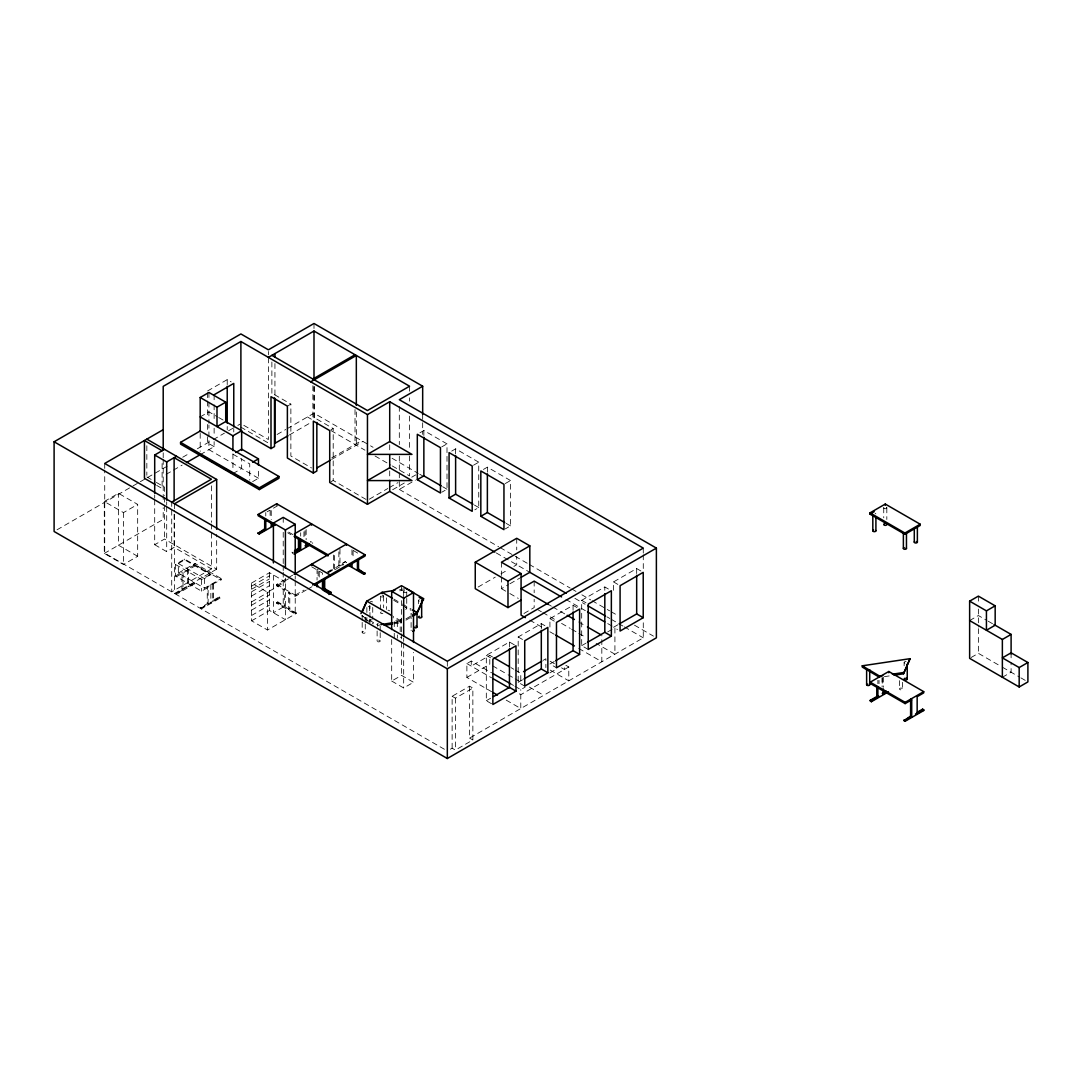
<?xml version="1.0" encoding="UTF-8"?>
<svg xmlns="http://www.w3.org/2000/svg" width="1082" height="1082" viewBox="0 0 1082 1082"><rect width="100%" height="100%" fill="white"/><g stroke="black" fill="none" stroke-linecap="round" stroke-linejoin="round"><path stroke-width="0.75" stroke-dasharray="5 3.75" d="M207.582 390.967L227.22 379.633L231.156 381.892M200.197 416.908L208.921 411.863L217.455 416.8M104.291 501.507L118.465 493.311L137.671 504.401L137.671 556.31L123.483 564.493L104.291 553.416L104.291 501.507L123.483 512.597L137.671 504.401M57.021 529.801L131.571 486.765M133.032 485.913L138.888 482.545M140.349 481.693L146.192 478.325M147.652 477.473L168.116 465.666M182.736 457.226L190.04 453.006M197.357 448.787L211.788 440.442M213.195 439.63L224.42 433.152M228.545 430.771L235.186 426.944M237.837 425.415L239.879 424.239M166.114 474.376L171.943 471.008M173.391 470.17L182.128 465.138M200.197 454.697L214.128 446.65L214.128 441.632M287.379 406.129L290.869 404.113L290.869 456.022L311.521 467.951M277.073 434.504L285.743 429.5M287.19 428.661L313.996 413.189L373.087 447.299M289.408 434.95L311.102 422.413M232.928 473.605L241.651 468.56L241.651 458.7M104.291 553.416L163.206 519.401L163.206 507.728M330.876 429.906L333.202 428.553L333.202 480.462L367.461 500.249L387.789 488.509M252.633 481.625L258.463 478.258L258.463 468.56M154.699 499.87L154.699 544.719L164.518 539.052L216.671 569.159L216.671 534.278M154.699 544.719L166.696 551.644L174.121 547.357L211.436 568.902L211.436 532.358M331.782 457.848L361.564 440.658M331.647 459.444L362.876 441.415M200.711 607.543L201.577 608.043L208.123 604.27L208.123 587.391L201.577 591.164L175.392 576.043L175.392 564.452L184.67 559.096L210.855 574.217L204.525 578.627L178.341 563.506L178.341 573.081L204.525 588.202L221.215 578.559L221.215 579.83L207.257 586.877L207.257 603.756L200.711 607.543L201.577 608.801L220.133 598.089L219.254 596.831L212.708 600.618L212.708 583.725M267.132 511.8L269.864 510.231M277.776 505.659L271.23 509.446L271.23 519.576M178.341 563.506L184.67 559.854L210.855 574.975M330.876 481.815L333.202 480.462M419.938 432.773L423.86 430.514L447.001 443.863L447.001 489.226L441.754 492.242M178.341 573.081L195.03 563.452L221.215 578.559M175.392 576.043L181.938 572.27L183.034 572.892L183.034 589.785L176.488 593.558L175.392 592.922L176.488 594.316L195.03 583.604L195.03 582.846L188.484 586.633L187.389 585.998L187.389 569.118L195.03 564.709L221.215 579.83M176.488 576.679L196.126 565.331M211.436 568.902L171.713 591.84L171.713 502.129M216.671 569.159L174.554 593.477L174.554 510.42M175.392 593.68L193.935 582.968L195.03 583.604M175.392 564.452L201.577 579.573L210.855 574.217M441.754 446.893L447.001 443.863M451.694 451.113L455.617 448.841L478.744 462.19L478.744 507.553L474.822 509.825M389.236 487.671L397.96 482.64M411.755 477.189L415.677 474.917M392.631 489.74L404.303 483.005M399.312 472.793L399.312 489.416L415.366 480.137M200.711 608.3L219.254 597.589L220.133 598.089M212.708 600.618L213.587 601.119L220.133 597.332M251.579 583.022L269.486 572.689L285.405 581.886L267.511 592.219L251.579 583.022L251.579 620.811L267.511 630.008L296.319 613.386L289.773 608.841L288.678 609.477L288.678 592.598L289.773 591.962L289.773 608.841M251.579 586.16L269.486 575.827M251.579 589.244L269.486 578.911M251.579 591.773L269.486 581.453M473.51 465.219L478.744 462.19M251.579 596.047L269.486 585.714M295.224 580.791L295.224 614.008L276.681 603.296L276.681 602.539L283.227 606.326L284.323 605.69L284.323 588.811L283.227 589.447L276.681 585.66L276.681 584.402L286.865 578.518M288.312 577.68L292.681 575.164M276.681 585.66L290.585 577.639M251.579 601.876L269.486 591.556M483.438 469.439L487.373 467.167L510.501 480.53L510.501 525.879L505.267 528.909M251.579 605.23L269.486 594.897M318.135 569.281L317.053 569.916L317.053 580.047M251.579 610.126L269.486 599.793M251.579 615.469L269.486 605.136M326.872 572.31L333.418 568.523L334.514 569.159L334.514 553.97M338.869 551.874L338.869 565.386L345.415 561.599L346.51 562.992M328.292 572.243L345.415 561.599M276.681 602.539L277.776 601.917L284.323 605.69M327.954 572.933L333.202 569.916M338.869 565.386L339.964 566.008L346.51 562.234M276.681 603.296L277.776 602.674L296.319 613.386M335.095 569.578L343.657 564.628M295.224 595.114L303.961 590.069M251.579 620.811L269.486 610.478L285.405 619.675L285.405 578.153M306.287 589.988L295.224 596.371L288.678 592.598M307.707 589.163L311.968 586.701M505.267 483.546L510.501 480.53M296.319 612.628L295.224 613.251L288.678 609.477M405.912 618.89L411.458 615.685M405.912 620.162L411.458 616.943M478.122 587.039L495.272 577.125M500.993 573.825L508.134 569.7M513.855 566.4L516.723 564.75L516.723 556.486M501.439 577.112L501.439 588.689L508.54 584.591M509.947 583.766L519.887 578.045M391.684 639.503L391.684 681.038L401.503 675.371L413.5 682.296L413.5 652.392M523.986 613.467L534.17 607.584L534.17 599.32M391.684 681.038L403.681 687.963L413.5 682.296M491.647 691.723L466.883 677.427L466.883 663.564L471.252 661.048L491.647 672.828M491.553 703.746L486.318 700.73L486.318 655.367L509.446 642.018L514.694 645.034M524.729 686.11L518.183 682.336L518.183 636.973L541.311 623.624L547.857 627.398M549.927 627.046L549.927 618.647L573.068 605.284L576.99 607.557M588.229 649.443L581.683 645.67L581.683 600.307L604.811 586.958L611.357 590.745M613.535 590.312L613.535 581.913L636.676 568.564L643.222 572.351M492.608 657.004L489.794 655.381L471.252 666.093L471.252 661.048M466.883 677.427L489.794 664.199L489.794 655.381M452.127 748.189L452.127 696.281L469.588 686.204L472.861 688.084L472.861 739.993L455.4 750.069L452.127 748.189L448.53 750.259M452.127 696.281L455.4 698.161L472.861 688.084M543.083 660.385L545.883 658.776L545.883 667.594M486.318 700.73L490.66 698.215M518.183 682.336L522.511 679.821M554.268 661.494L549.927 663.996L556.473 667.783M581.683 645.67L586.011 643.168M617.876 624.774L613.535 627.276L617.47 629.548M607.638 631.942L614.914 627.736L614.914 654.204L596.168 643.384M514.951 686.286L520.78 689.653L525.149 687.124M549.872 672.855L555.702 669.488M550.17 670.083L568.794 680.835L568.794 666.972L520.78 694.685L516.412 692.169M469.588 686.204L469.588 738.1L643.276 637.825L643.276 621.203M969.634 620.568L978.371 615.523L986.906 620.459M971.095 657.518L978.371 653.325L1001.134 666.471M1002.365 677.264L1011.102 672.22L1011.102 662.36M399.704 589.555L406.102 588.54M399.704 590.813L406.102 589.798M393.74 622.556L401.747 621.298L393.009 616.267M393.74 623.827L401.747 622.556L393.009 617.524M884.386 676.642L889.174 675.939M988.164 621.19L995.169 625.22M1002.554 667.296L1019.501 677.075M1020.894 677.873L1027.9 681.917M613.535 581.913L620.081 585.7M442.66 486.711L447.001 489.226M474.416 505.051L478.744 507.553M506.16 523.377L510.501 525.879M392.049 458.254L418.301 473.416M419.762 474.254L422.67 475.931M274.503 394.673L290.869 404.113M316.837 419.113L333.202 428.553M307.45 416.962L311.373 419.234M330.97 430.555L364.959 450.18M375.035 455.995L390.873 465.125M392.306 465.963L409.578 475.931L409.578 455.995M399.312 489.416L498.64 546.748M500.1 547.587L527.84 563.614M529.301 564.452L570.2 588.067M571.661 588.919L576.043 591.448M581.886 594.816L590.65 599.874M592.111 600.713L609.639 610.843M611.1 611.682L618.404 615.901M634.471 625.166L653.46 636.135M581.683 600.307L588.229 604.094M496.286 552.956L529.815 572.31M574.907 598.346L585.091 604.229M606.907 616.821L609.829 618.498M611.276 619.337L622.921 626.059M624.368 626.897L643.276 637.825M565.9 599.442L586.079 611.1M607.705 623.584L614.914 627.736M243.788 425.321L268.39 439.522L268.39 356.465M240.677 427.052L269.039 443.431M548.479 604.5L551.36 606.163M552.807 607.002L565.778 614.495M578.748 621.988L585.957 626.14M218.726 417.53L225.719 421.561M501.439 588.689L508.459 592.733M509.865 593.545L518.278 598.4M537.064 609.247L541.379 611.749M542.826 612.574L554.363 619.242M561.572 623.394L570.214 628.399M571.661 629.224L577.423 632.551M578.87 633.389L586.079 637.555M549.927 618.647L556.473 622.42M529.734 620.135L542.704 627.628M549.913 631.793L554.241 634.282M578.748 648.443L601.822 661.751L601.822 635.296M232.928 454.197L249.726 463.894L249.726 480.07M214.128 446.65L207.582 442.876L207.582 434.504M258.463 478.258L208.921 449.666L208.921 425.01M518.183 636.973L524.729 640.76M565.886 665.295L568.794 666.972M550.156 661.251L554.444 663.726M561.572 667.837L564.425 669.488L564.425 666.133M353.327 550.549L357.425 552.902L357.425 556.283M311.589 542.068L310.507 541.446L310.507 542.204M288.678 532.114L293.046 534.643L293.046 535.901L287.69 532.804M393.74 599.049L401.016 603.242M402.463 604.081L411.201 609.125M510.92 667.58L513.734 669.203M515.154 670.015L520.78 673.274L520.78 682.093L515.154 678.833M393.74 600.307L401.016 604.5M402.463 605.338L411.201 610.383M486.318 655.367L492.865 659.154M492.608 665.822L506.701 673.951M508.107 674.776L513.734 678.022M529.368 687.043L543.691 695.32M311.819 566.887L322.504 573.068L322.504 576.436M510.582 683.756L513.504 685.447M146.841 476.932L154.996 481.652M156.363 482.437L164.518 487.143L164.518 495.515M466.883 663.564L491.647 677.859M156.674 485.385L162.111 488.523L162.111 462.23M361.74 615.847L377.74 625.085L377.74 626.343M506.214 700.135L520.78 708.548L520.78 689.653M364.648 618.782L373.371 623.827M276.681 584.402L296.319 595.736M187.389 569.118L188.484 569.741L188.484 586.633M469.588 738.1L472.861 739.993M207.257 586.877L208.123 587.391M137.671 556.31L118.465 545.22L118.465 493.311M183.034 589.785L181.938 589.149L181.938 572.27M207.257 603.756L208.123 604.27M444.404 749.271L104.724 553.159L104.724 470.102M1011.102 652.825L1011.102 660.723M978.371 596.128L978.371 602.593M978.371 609.058L978.371 627.033M978.371 628.669L978.371 653.325M904.133 662.427L904.133 665.755M902.55 682.309L902.55 688.963A1.542 0.893 0 0 1 900.224 689.721A1.542 0.893 0 0 1 900.251 688.179A1.542 0.893 0 0 1 902.55 688.963M899.467 680.632L899.467 688.95M886.821 507.837L886.821 519.468M883.737 507.837L883.737 517.805M883.331 677.156L883.331 687.286M882.236 678.211L882.236 686.651M882.114 677.048L882.114 687.029M879.03 680.348L879.03 683.675M877.881 680.308L877.881 683.675M643.276 548.114L643.276 553.105M643.276 554.768L643.276 571.377M636.676 568.564L636.676 573.609M604.811 586.958L604.811 590.312M573.068 605.284L573.068 610.329M541.311 623.624L541.311 628.656M534.17 581.129L534.17 592.706M516.723 538.295L516.723 549.872M509.446 642.018L509.446 647.05M501.439 562.234L501.439 575.462M487.373 467.167L487.373 472.212M455.617 448.841L455.617 453.885M455.4 698.161L455.4 750.069M447.326 661.251L447.326 666.242M423.86 430.514L423.86 435.546M422.67 414.46L422.67 421.114M422.67 422.778L422.67 434.396M418.572 600.402L418.572 603.729M411.106 613.737L411.106 630.373M409.578 386.22L409.578 391.211M409.578 397.851L409.578 401.179M409.578 416.124L409.578 449.355M406.737 591.8L406.737 596.791M406.737 598.454L406.737 608.422M403.654 591.8L403.654 596.791M403.681 638.123L403.681 641.45M403.681 643.114L403.681 687.963M401.503 585.66L401.503 593.964M401.503 600.618L401.503 632.172M401.503 633.836L401.503 640.476M401.503 642.14L401.503 675.371M401.747 619.147A1.542 0.893 0 0 0 400.205 620.04L400.205 631.685M399.312 406.345L399.312 444.553M399.312 456.185L399.312 471.143M397.337 621.65L397.337 628.304M397.337 634.945L397.337 638.272M394.254 621.65L394.254 631.631M394.254 633.295L394.254 638.285M389.709 444.81L389.709 451.356M389.709 470.9L389.709 478.799M386.504 597.832L386.504 609.464M383.65 596.101L383.65 607.746M380.566 596.101L380.566 609.409M380.201 626.018L380.201 630.995M380.201 632.659L380.201 640.977M377.118 630.995L377.118 640.977M372.735 607.394L372.735 619.039M369.949 617.484L369.949 605.839A1.542 0.893 0 0 1 368.002 606.691M369.949 619.147L369.949 622.475M369.652 605.731L369.652 614.049M366.866 607.489L366.866 615.807M366.866 617.47L366.866 622.461M365.27 617.403L365.27 622.393M365.27 624.057L365.27 632.361A1.542 0.893 0 0 1 362.957 633.132A1.542 0.893 0 0 1 362.97 631.59A1.542 0.893 0 0 1 365.27 632.361M362.186 615.726L362.186 620.716M362.186 622.38L362.186 632.361M356.33 411.972L356.33 445.189M355.018 409.551L355.018 444.432M353.057 550.819L353.057 559.259M351.961 549.751L351.961 558.204M339.964 549.129L339.964 566.008M333.418 555.025L333.418 568.523M319.231 572.026L319.231 578.789M318.135 570.971L318.135 579.411M314.213 386.45L314.213 419.667M313.996 323.491L313.996 330.132M313.996 386.612L313.996 419.086M312.901 385.692L312.901 418.91M312.684 542.704L312.684 543.462M306.138 529.598L306.138 539.729M305.043 530.653L305.043 539.093M303.961 531.722L303.961 538.471M300.688 532.75L300.688 536.131M295.224 575.8L295.224 579.127M283.227 517.372L283.227 525.676M283.227 532.33L283.227 563.884M283.227 565.548L283.227 570.539M283.227 572.202L283.227 607.083L273.408 612.75L273.408 572.878M277.776 601.917L277.776 602.674M274.936 363.566L274.936 396.783M271.88 362.01L271.88 395.228M270.135 510.501L270.135 518.941M269.486 572.689L269.486 610.478M268.39 351.474L268.39 354.801M267.511 592.219L267.511 630.008M265.766 512.584L265.766 515.965M233.766 428.621L233.766 431.961M232.928 453.885L232.928 470.359M227.22 379.633L227.22 384.651M227.22 426.511L227.22 429.865M219.254 596.831L219.254 597.589M214.128 394.741L214.128 403.113M214.128 404.79L214.128 421.534M214.128 428.242L214.128 434.937M213.587 584.239L213.587 601.119M211.436 485.845L211.436 522.39M211.436 524.053L211.436 530.694M210.855 584.551L210.855 603.445M208.921 392.468L208.921 400.543M208.921 402.166L208.921 423.373M207.582 392.644L207.582 399.339M207.582 401.016L207.582 417.76M207.582 424.455L207.582 432.827M204.525 578.627L204.525 588.202M201.577 579.573L201.577 591.164M201.577 608.043L201.577 608.801M200.197 433.341L200.197 451.41M195.03 563.452L195.03 564.709M193.935 582.224L193.935 582.968M184.67 559.096L184.67 559.854M176.488 593.558L176.488 594.316M174.554 503.766L174.554 508.756M174.121 514.139L174.121 547.357M166.696 501.818L166.696 505.132M166.696 506.795L166.696 551.644M164.518 497.193L164.518 503.887M164.518 505.565L164.518 539.052M163.206 452.803L163.206 457.929M163.206 459.444L163.206 501.115M154.699 494.88L154.699 498.207M146.841 445.716L146.841 475.296M123.483 512.597L123.483 564.493M104.724 463.461L104.724 468.438M370.423 601.633A1.542 0.893 0 0 1 372.533 601.957M401.747 620.933A1.542 0.893 0 0 1 400.205 620.04M411.16 613.967A1.542 0.893 0 0 1 411.16 613.508M411.16 630.603A1.542 0.893 0 0 1 411.16 630.143M382.879 613.508A1.542 0.893 0 0 1 380.769 613.183A1.542 0.893 0 0 1 381.337 611.966M371.965 619.81A1.542 0.893 0 0 1 369.855 619.486M401.747 637.568A1.542 0.893 0 0 1 400.408 637.122M405.588 607.57A1.542 0.893 0 0 1 405.588 609.288M406.277 592.422A1.542 0.893 0 0 1 403.965 592.341A1.542 0.893 0 0 1 404.425 591.029M419.343 601.186A1.542 0.893 0 0 1 419.356 599.644M388.032 610.234A1.542 0.893 0 0 1 389.534 610.897M379.985 624.801A1.542 0.893 0 0 1 377.429 624.896A1.542 0.893 0 0 1 378.254 623.489M369.178 621.69A1.542 0.893 0 0 1 369.895 622.231M363.728 616.618A1.542 0.893 0 0 1 362.402 615.279M875.135 513.355A1.542 0.893 0 0 1 875.852 513.896M886.374 507.201A1.542 0.893 0 0 1 886.374 508.459A1.542 0.893 0 0 1 884.183 508.459A1.542 0.893 0 0 1 884.183 507.201M904.904 663.198A1.542 0.893 0 0 1 906.094 661.575M293.046 552.78L291.951 552.145L293.046 553.538L293.046 552.78M381.013 596.737A1.542 0.893 0 0 0 383.596 596.331A1.542 0.893 0 0 0 381.703 595.249A1.542 0.893 0 0 0 381.013 596.737M377.564 641.612A1.542 0.893 0 0 0 380.147 641.207A1.542 0.893 0 0 0 378.254 640.125A1.542 0.893 0 0 0 377.564 641.612M394.714 622.285A1.542 0.893 0 0 0 397.297 621.88A1.542 0.893 0 0 0 395.39 620.784A1.542 0.893 0 0 0 394.714 622.285"/><path stroke-width="1.5" d="M360.942 613.616L366.825 601.146L382.108 592.327L394.903 590.312M362.24 612.101L366.825 601.146L391.562 615.428M406.102 588.54L423.562 598.63L417.016 612.48L416.989 626.951M423.562 598.63L417.016 613.737L412.851 616.145M893.948 675.222L903.511 673.788L910.057 658.681L862.259 665.809L862.259 667.067L879.612 677.359L879.612 676.101L862.259 665.809M903.511 673.788L910.057 658.681M422.67 386.22L399.312 399.704L656.382 548.114L656.382 637.825L447.326 758.509L54.1 531.492L54.1 441.781L240.894 333.946L268.39 349.811L313.996 323.491L422.67 386.22L422.67 414.46M163.206 429.689L104.724 463.461L447.326 661.251L643.276 548.114L389.709 401.72L367.461 414.568L240.894 341.506L163.206 386.355L163.206 449.625M268.39 357.371L313.996 331.038L409.578 386.22L367.461 410.538L271.88 355.356M200.197 397.5L208.921 392.468L225.719 402.166L225.719 421.561L216.995 426.606L216.995 407.197L200.197 397.5L200.197 431.691M214.128 394.741L233.766 383.407L233.766 426.944M216.995 407.197L225.719 402.166M154.699 493.216L154.699 455.008L164.518 449.341M180.559 442.349L200.197 431.015L278.967 476.486L278.967 478.258L259.328 489.591L180.559 444.107L180.559 442.349L259.328 487.833L278.967 476.486M154.699 455.008L166.696 461.946L176.515 456.279M312.901 379.038L355.018 354.734M310.723 381.811L356.33 355.491L356.33 405.317M186.483 462.609L199.588 455.049M200.197 416.908L232.928 435.803L241.651 430.758L241.651 450.477M235.835 452.519L241.651 449.152L258.463 458.863L258.463 465.328M171.713 502.129L211.436 479.204L174.121 457.659L174.121 500.844M287.961 435.776L274.936 443.295L274.936 398.447M174.554 503.766L216.671 479.461L216.671 529.287M240.894 341.506L240.894 431.204L271 448.584L274.503 446.568L274.503 398.014M252.633 462.217L258.463 458.863M317.121 467.83L330.186 460.283M271 448.584L271 396.688L287.379 406.129L287.379 458.038L313.334 473.037L316.837 471.022L316.837 422.453M274.882 525.406L258.138 515.735L258.138 514.477L276.681 503.766L365.053 554.795L365.053 556.053L314.821 585.064M389.709 441.537L367.461 454.386L411.972 454.386L389.709 441.537L389.709 401.72M273.408 562.91L273.408 523.052L283.227 517.372L295.224 524.31L295.224 574.136M274.923 524.946L259.22 534.008L258.138 533.372L264.684 528.841L265.766 529.477L265.766 519.346M258.138 533.372L265.266 529.26M258.138 532.628L259.22 533.25L265.766 529.477M273.841 524.811L271.23 526.325L271.23 522.944M389.709 467.735L367.461 480.584L411.972 480.584L389.709 467.735L389.709 454.643M273.408 523.052L285.405 529.977L295.224 524.31M294.466 533.818L311.589 523.931L311.589 525.189M313.334 473.037L313.334 421.128L329.712 430.568L329.712 482.477L367.461 504.28L389.709 491.431L494.826 552.104M417.314 479.651L440.455 493L440.455 447.65L417.314 434.288L417.314 479.651L423.86 475.864L441.213 485.886M294.575 550.643L298.497 548.371L300.688 549.629L300.688 539.499M294.358 552.023L299.592 549.007L299.592 538.877M305.043 545.855L308.979 543.583M295.44 552.659L300.688 549.629M308.762 544.963L306.138 546.478L306.138 543.11M294.142 554.16L309.831 545.112M294.142 574.326L346.51 544.084L346.51 545.342M312.684 564.872L311.589 565.507L311.589 564.249L330.145 574.948L330.145 576.219M449.071 497.977L472.198 511.326L472.198 465.977L449.071 452.614L449.071 497.977L455.617 494.19L472.969 504.212M312.684 585.037L365.053 554.795M329.05 594.478L331.227 592.463L324.681 588.689L322.504 589.947L322.504 579.817M357.425 559.664L357.425 569.795L358.507 569.159L365.053 573.69L363.971 574.326L348.269 565.264M331.227 592.463L329.05 593.72L323.816 590.704M357.425 569.795L363.971 573.568L365.053 572.933M480.827 516.303L503.955 529.666L503.955 484.303L480.827 470.954L480.827 516.303L487.373 512.53L504.712 522.538M391.684 629.535L391.684 591.327L401.503 585.66L413.5 592.584L413.5 642.424M391.684 591.327L403.681 598.265L413.5 592.584M521.078 600.023L507.985 607.584L475.255 588.689L475.255 562.234L516.723 538.295L529.815 545.855L529.815 572.31L566.184 593.301M529.815 545.855L501.439 562.234L521.078 573.568L521.078 615.144L525.406 617.646M412.851 614.887L417.016 612.48L412.648 609.964M475.255 562.234L507.985 581.129L521.078 573.568M521.294 577.22L529.815 572.31M54.1 441.781L447.326 668.811L656.382 548.114M523.566 671.665L541.69 661.197M493.554 696.551L509.446 687.368L515.992 691.155L515.992 645.792L492.865 659.154L492.865 704.504L515.992 691.155M523.958 678.996L541.311 668.974L547.857 672.761L547.857 627.398L524.729 640.76L524.729 686.11L547.857 672.761M555.715 660.656L573.068 650.647L579.614 654.421L579.614 609.071L556.473 622.42L556.473 667.783L579.614 654.421M587.458 642.329L604.811 632.321L611.357 636.094L611.357 590.745L588.229 604.094L588.229 649.443L611.357 636.094M619.323 623.935L636.676 613.927L643.222 617.7L643.222 572.351L620.081 585.7L620.081 631.049L643.222 617.7M870.009 512.868L885.279 504.05L920.187 524.202L920.187 525.473L904.917 534.292L870.009 514.126L870.009 512.868L904.917 533.034L920.187 524.202M870.009 514.126L874.175 511.718M969.634 601.159L978.371 596.128L995.169 605.825L995.169 625.22L986.432 630.265L986.432 610.87L969.634 601.159L969.634 658.356L1019.176 686.962L1027.9 681.917L1027.9 662.522L1011.102 652.825L1002.365 657.856L1019.176 667.553L1027.9 662.522M986.432 610.87L995.169 605.825M911.707 699.838L905.161 703.611L870.239 683.459L870.239 682.187L888.782 671.489L923.703 691.641L923.703 692.899L917.157 696.686L917.157 713.565L923.703 709.778L923.703 710.536L905.161 721.248L904.065 720.626L910.611 716.081L911.707 716.717L911.707 699.838L910.611 699.202L910.611 716.081M888.457 691.831L871.335 701.718L870.239 700.338L876.785 696.551L877.881 697.187L877.881 687.056M886.172 691.141L882.236 693.413L883.331 694.035L887.267 691.763M870.239 701.095L878.8 696.145M883.074 693.684L885.928 692.034M870.239 700.338L871.335 700.96L877.881 697.187M969.634 620.568L1002.365 639.462L1011.102 634.417L1011.102 654.15M870.239 682.187L905.161 702.353L923.703 691.641M917.374 712.172L922.608 709.156L923.703 709.778M904.065 720.626L909.773 717.325M915.48 714.025L922.608 709.914L923.703 710.536M904.065 719.868L905.161 720.49L911.707 716.717M380.945 624.571L392.144 622.813M384.137 625.328L392.144 624.071M879.612 676.101L882.79 675.628M892.352 674.194L903.511 672.531M994.02 624.557L1011.102 634.417M587.999 605.906L605.46 615.983M561.572 596.939L534.17 581.129L521.078 588.689L548.479 604.5M587.526 611.925L604.824 621.92M567.225 615.32L574.434 619.486M587.404 626.978L600.375 634.471M226.003 421.723L241.651 430.758M555.688 635.12L574.434 645.94M200.197 454.697L207.311 458.809M210.151 460.459L213.005 462.095M215.845 463.745L218.699 465.382M221.54 467.032L231.507 472.78M234.321 474.403L248.333 482.491M146.841 439.143L216.671 479.461M419.194 597.359L423.562 599.888M162.111 450.734L144.447 440.523L144.447 478.325L155.321 484.601M357.926 569.578L365.053 573.69M349.351 565.129L351.961 566.643L351.961 563.262M258.138 514.477L274.138 523.715M294.507 535.482L327.954 554.795L327.954 556.053M294.142 536.523L326.872 555.431M392.293 598.197L382.108 592.327L382.108 593.585M494.028 657.815L509.514 666.769M493.094 673.667L510.582 683.756M493.108 678.712L509.135 687.963M326.953 590.745L329.807 592.395M314.213 583.901L318.135 586.16M493.108 692.561L497.477 695.09M1019.176 667.553L1019.176 686.962M1002.365 639.462L1002.365 677.264M922.608 709.156L922.608 709.914M917.374 527.137L917.374 542.096M914.29 528.8L914.29 542.096M907.23 664.091L907.23 679.063M906.459 533.426L906.459 548.398M905.161 702.353L905.161 703.611M905.161 720.49L905.161 721.248M904.917 533.034L904.917 534.292M903.375 533.426L903.375 548.398M888.782 671.489L888.782 672.747M885.279 504.05L885.279 505.308M883.331 688.977L883.331 694.035M876.785 686.421L876.785 696.551M875.906 517.453L875.906 530.762M872.822 515.789L872.822 530.762M871.335 700.96L871.335 701.718M869.712 669.704L869.712 684.663M866.628 669.677L866.628 684.649M636.676 575.286L636.676 613.927M604.811 593.68L604.811 632.321M573.068 612.006L573.068 650.647M541.311 630.346L541.311 668.974M509.446 648.74L509.446 687.368M507.985 581.129L507.985 607.584M487.373 473.889L487.373 512.53M455.617 455.563L455.617 494.19M447.326 668.811L447.326 758.509M423.86 437.236L423.86 475.864M421.655 600.415L421.655 617.051M403.681 598.265L403.681 636.473M389.709 480.367L389.709 491.431M367.461 414.568L367.461 504.28M363.971 573.568L363.971 574.326M358.507 559.029L358.507 569.159M330.145 593.856L323.599 589.311L323.599 579.181M324.681 578.559L324.681 588.689M317.053 583.414L317.053 586.796M313.996 331.038L313.996 379.214M298.497 538.241L298.497 548.371M285.405 529.977L285.405 568.185M276.681 503.766L276.681 505.037M274.936 353.598L274.936 356.911M264.684 518.711L264.684 528.841M259.328 487.833L259.328 489.591M259.22 533.25L259.22 534.008M232.928 435.803L232.928 450.599M227.22 386.328L227.22 423.17M166.696 461.946L166.696 500.155M414.149 613.967A1.542 0.893 0 0 1 413.743 614.373M413.743 629.738A1.542 0.893 0 0 1 412.648 631.266M415.84 626.086A1.542 0.893 0 0 1 416.962 627.1A1.542 0.893 0 0 1 415.299 627.831A1.542 0.893 0 0 1 413.892 626.938M421.453 616.605A1.542 0.893 0 0 1 420.884 617.822A1.542 0.893 0 0 1 418.775 617.484A1.542 0.893 0 0 1 419.356 616.267M916.914 541.473A1.542 0.893 0 0 1 916.914 542.731A1.542 0.893 0 0 1 914.736 542.731A1.542 0.893 0 0 1 914.736 541.473M886.767 524.229A1.542 0.893 0 0 1 885.806 525.297A1.542 0.893 0 0 1 883.886 524.838A1.542 0.893 0 0 1 884.508 523.688M875.852 530.532A1.542 0.893 0 0 1 874.892 531.6A1.542 0.893 0 0 1 872.971 531.14A1.542 0.893 0 0 1 873.593 529.991M906.256 547.952A1.542 0.893 0 0 1 905.688 549.169A1.542 0.893 0 0 1 903.578 548.845A1.542 0.893 0 0 1 904.146 547.627M869.279 684.04A1.542 0.893 0 0 1 869.252 685.298A1.542 0.893 0 0 1 867.074 685.271A1.542 0.893 0 0 1 867.101 684.013M906.094 678.198A1.542 0.893 0 0 1 907.014 679.51A1.542 0.893 0 0 1 904.593 679.685A1.542 0.893 0 0 1 904.917 678.279"/></g></svg>
